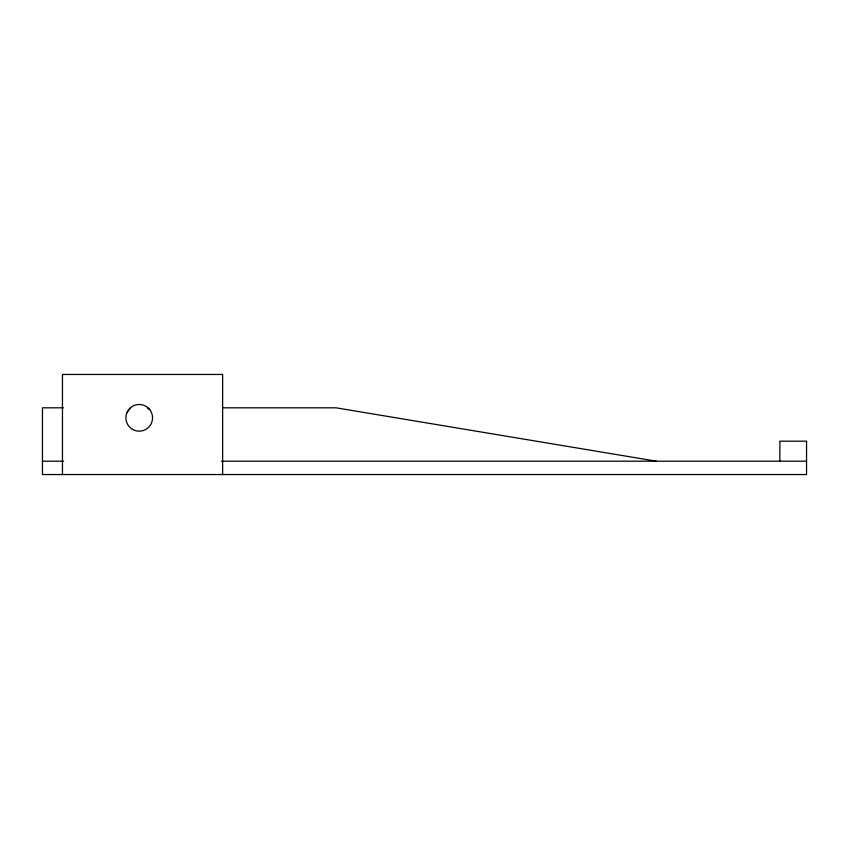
<?xml version="1.0" encoding="UTF-8"?>
<svg xmlns="http://www.w3.org/2000/svg" width="849" height="849" viewBox="0 0 849 849"><rect width="100%" height="100%" fill="white"/><g stroke="black" fill="none" stroke-linecap="round" stroke-linejoin="round"><path stroke-width="1.27" d="M126.851 412.794L130.619 407.817M63.505 407.817L42.45 407.817L42.45 474.549L806.55 474.549L806.55 441.183L779.86 441.183L779.86 461.209M222.576 407.817L336.077 407.817L656.404 461.209M42.45 461.209L63.664 461.209M221.462 461.209L806.55 461.209M147.355 407.817L149.753 409.632M222.629 474.549L222.629 374.451L62.465 374.451L62.465 474.549M132.54 429.382A13.351 13.351 0 0 0 152.565 417.825A13.351 13.351 0 0 0 132.54 406.268A13.351 13.351 0 0 0 132.54 429.382"/></g></svg>
